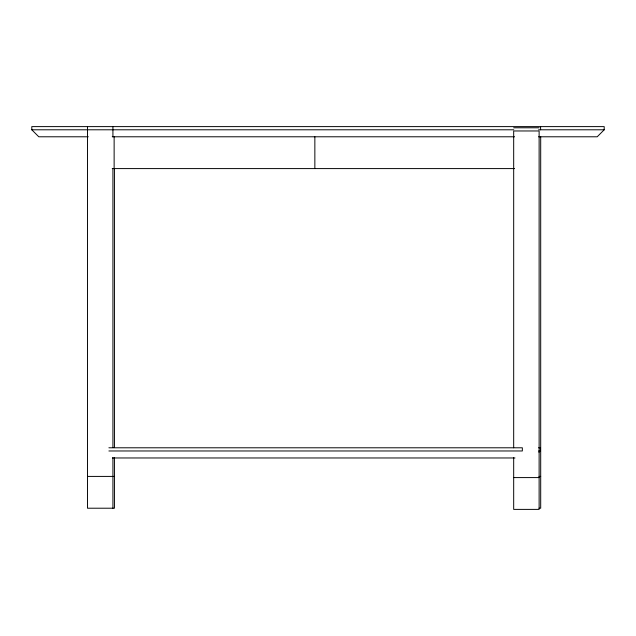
<?xml version="1.0" encoding="UTF-8"?>
<svg xmlns="http://www.w3.org/2000/svg" width="636" height="636" viewBox="0 0 636 636"><rect width="100%" height="100%" fill="white"/><g stroke="black" fill="none" stroke-linecap="round" stroke-linejoin="round"><path stroke-width="0.95" d="M88.309 136.788L38.796 136.788L31.8 129.792L31.8 126.612L604.2 126.612L604.2 129.792L597.204 136.788L538.557 136.788M538.883 452.132L540.385 450.972L540.385 447.792L538.581 447.792M513.681 127.788L539.121 127.788M31.8 129.792L112.922 129.792M113.288 129.792L513.769 129.792M538.613 129.792L604.2 129.792M112.23 136.788L514.572 136.788M112.23 168.588L514.572 168.588M108.899 447.792L522.347 447.792L522.347 450.972L108.899 450.972M538.628 450.972L540.385 450.972M112.405 457.968L514.985 457.968M87.482 476.412L114.44 476.412M538.994 476.412L540.695 476.412M513.681 477.588L539.121 477.588M538.994 508.212L540.695 508.212L540.695 136.74M540.6 126.612L540.6 129.792M513.681 447.792L513.681 130.968L539.121 130.968L539.121 509.388L513.681 509.388L513.681 457.729M314.852 136.788L314.852 168.588M114.44 168.524L114.44 447.609M114.44 457.538L114.44 508.212L87.482 508.212L87.482 126.612M114.13 136.788L114.13 168.588M112.922 126.612L112.922 136.74M112.922 168.524L112.922 447.609M112.922 457.538L112.922 508.212"/></g></svg>
